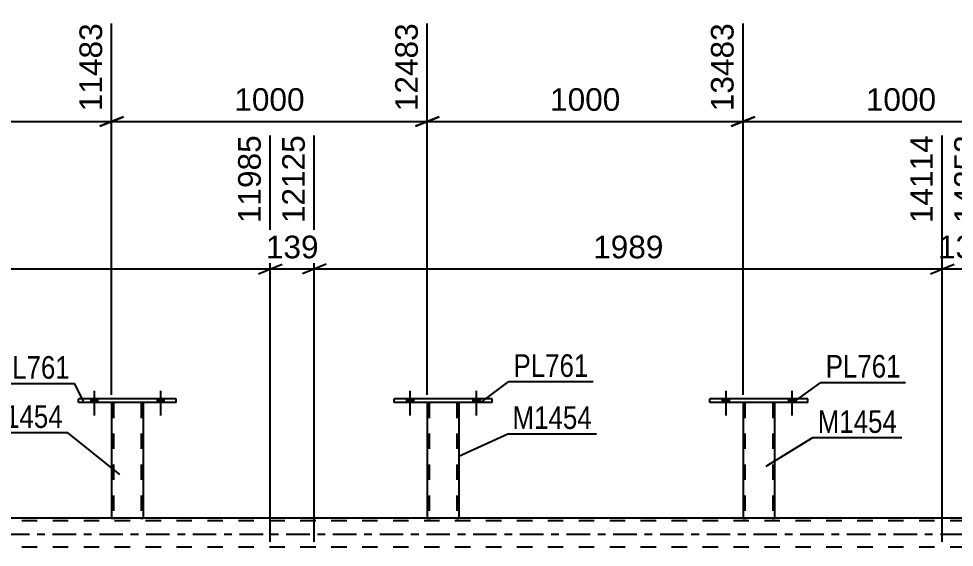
# Model space of a CAD drawing. Header units: millimetres. Extents: x 0 to 841, y 0 to 594.
# Drawn here: x 526.8 to 645.4, y 433.3 to 500.2 of the extents above; entities that cross this region are included whole.
import ezdxf

# ---------------------------------------------------------------- set-up
doc = ezdxf.new("R2010")
doc.units = ezdxf.units.MM
doc.linetypes.add('DXK_LINE_DOT2', pattern=[3.9198, 1.9599, -1.9599])
doc.linetypes.add('DXK_LINE_DOT3', pattern=[5.9187, 2.979, -0.9799, 0.9799, -0.9799])
doc.styles.add('Arial', font='ARIAL.TTF', dxfattribs={"height": 0.2})
doc.styles.add('Arial Narrow', font='ARIALN.TTF', dxfattribs={"height": 0.2})

# ---------------------------------------------------------------- blocks, each defined once
blk = doc.blocks.new('Bolt-318886728-3938 - 3866')
at = {"linetype": 'Continuous'}
for points in [[(615.95, 451.61), (616.83, 451.61), (616.83, 452.09), (615.95, 452.09)], [(624.35, 451.61), (625.23, 451.61), (625.23, 452.09), (624.35, 452.09)]]:
    blk.add_hatch(color=1, dxfattribs=at).paths.add_polyline_path(points)
at = {"color": 1, "linetype": 'Continuous'}
for p, q in [((616.39, 453.09), (616.39, 449.97)), ((624.79, 453.09), (624.79, 449.97)), ((615.95, 452.09), (615.95, 451.61)), ((616.83, 452.09), (616.83, 451.61)), ((624.35, 452.09), (624.35, 451.61)), ((625.23, 452.09), (625.23, 451.61))]:
    blk.add_line(p, q, dxfattribs=at)
blk = doc.blocks.new('Part-318886728-3874 - 3866')
at = {"color": 7, "linetype": 'DXK_LINE_DOT2'}
for p, q in [((764.37, 436.65), (79.27, 436.65)), ((764.37, 436.97), (98.59, 436.97)), ((542.59, 436.97), (538.59, 436.97)), ((582.59, 436.97), (578.59, 436.97)), ((622.59, 436.97), (618.59, 436.97)), ((764.37, 433.29), (79.27, 433.29))]:
    blk.add_line(p, q, dxfattribs=at)
at = {"color": 2, "linetype": 'Continuous'}
for p, q in [((538.59, 436.97), (502.59, 436.97)), ((578.59, 436.97), (542.59, 436.97)), ((618.59, 436.97), (582.59, 436.97)), ((658.59, 436.97), (622.59, 436.97))]:
    blk.add_line(p, q, dxfattribs=at)
at = {"color": 7, "linetype": 'DXK_LINE_DOT3'}
blk.add_line((69.47, 434.97), (764.37, 434.97), dxfattribs=at)
blk = doc.blocks.new('Part-318886728-4129 - 3866')
at = {"color": 2, "linetype": 'Continuous'}
for p, q in [((534.39, 451.61), (534.39, 452.09)), ((546.79, 452.09), (534.39, 452.09)), ((546.79, 451.61), (534.39, 451.61)), ((546.79, 451.61), (546.79, 452.09))]:
    blk.add_line(p, q, dxfattribs=at)
blk = doc.blocks.new('Bolt-318886728-3937 - 3866')
at = {"linetype": 'Continuous'}
for points in [[(615.95, 451.61), (616.83, 451.61), (616.83, 452.09), (615.95, 452.09)], [(624.35, 451.61), (625.23, 451.61), (625.23, 452.09), (624.35, 452.09)]]:
    blk.add_hatch(color=1, dxfattribs=at).paths.add_polyline_path(points)
at = {"color": 1, "linetype": 'Continuous'}
for p, q in [((616.39, 453.09), (616.39, 449.97)), ((624.79, 453.09), (624.79, 449.97)), ((615.95, 452.09), (615.95, 451.61)), ((616.83, 452.09), (616.83, 451.61)), ((624.35, 452.09), (624.35, 451.61)), ((625.23, 452.09), (625.23, 451.61))]:
    blk.add_line(p, q, dxfattribs=at)
blk = doc.blocks.new('Part-318886728-4243 - 3866')
at = {"color": 2, "linetype": 'Continuous'}
for p, q in [((614.39, 451.61), (614.39, 452.09)), ((626.79, 452.09), (614.39, 452.09)), ((626.79, 451.61), (614.39, 451.61)), ((626.79, 451.61), (626.79, 452.09))]:
    blk.add_line(p, q, dxfattribs=at)
blk = doc.blocks.new('Part-318886728-4124 - 3866')
at = {"color": 7, "linetype": 'DXK_LINE_DOT2'}
for p, q in [((578.59, 451.62), (578.59, 451.62)), ((578.59, 451.62), (578.59, 451.61)), ((578.59, 451.61), (578.59, 451.62)), ((578.63, 451.62), (578.59, 451.62)), ((578.59, 451.62), (578.63, 451.62)), ((578.74, 451.62), (578.63, 451.62)), ((578.63, 451.62), (578.74, 451.62)), ((578.89, 451.62), (578.74, 451.62)), ((578.74, 451.62), (578.89, 451.62)), ((578.83, 451.62), (578.83, 451.62)), ((578.83, 451.62), (578.83, 436.97)), ((578.85, 451.62), (578.83, 451.62)), ((578.83, 451.62), (578.85, 451.62)), ((578.91, 451.62), (578.85, 451.62)), ((578.85, 451.62), (578.91, 451.62)), ((582.3, 451.62), (578.89, 451.62)), ((582.3, 451.62), (578.89, 451.62)), ((582.21, 451.62), (578.91, 451.62)), ((578.91, 451.62), (578.98, 451.62)), ((582.28, 451.62), (578.98, 451.62)), ((582.28, 451.62), (582.21, 451.62)), ((582.34, 451.62), (582.28, 451.62)), ((582.28, 451.62), (582.34, 451.62)), ((582.3, 451.62), (582.45, 451.62)), ((582.45, 451.62), (582.3, 451.62)), ((582.35, 451.62), (582.34, 451.62)), ((582.34, 451.62), (582.35, 451.62)), ((582.35, 451.62), (582.35, 451.62)), ((582.35, 451.62), (582.35, 436.97)), ((582.45, 451.62), (582.56, 451.62)), ((582.56, 451.62), (582.45, 451.62)), ((582.56, 451.62), (582.59, 451.62)), ((582.59, 451.62), (582.56, 451.62)), ((582.59, 451.62), (582.59, 451.62)), ((582.59, 451.62), (582.59, 451.61)), ((582.59, 451.61), (582.59, 451.62)), ((578.59, 436.97), (578.63, 436.97)), ((578.63, 436.97), (578.74, 436.97)), ((578.74, 436.97), (578.89, 436.97)), ((578.85, 436.97), (578.83, 436.97)), ((578.83, 436.97), (578.85, 436.97)), ((578.91, 436.97), (578.85, 436.97)), ((578.85, 436.97), (578.89, 436.97)), ((582.3, 436.97), (578.89, 436.97)), ((578.89, 436.97), (578.91, 436.97)), ((582.21, 436.97), (578.91, 436.97)), ((578.91, 436.97), (578.98, 436.97)), ((582.28, 436.97), (578.98, 436.97)), ((582.28, 436.97), (582.21, 436.97)), ((582.34, 436.97), (582.28, 436.97)), ((582.28, 436.97), (582.34, 436.97)), ((582.3, 436.97), (582.45, 436.97)), ((582.35, 436.97), (582.34, 436.97)), ((582.34, 436.97), (582.35, 436.97)), ((582.45, 436.97), (582.56, 436.97)), ((582.56, 436.97), (582.59, 436.97))]:
    blk.add_line(p, q, dxfattribs=at)
at = {"color": 2, "linetype": 'Continuous'}
for p, q in [((578.59, 451.61), (578.59, 436.97)), ((582.59, 451.61), (582.59, 436.97)), ((578.63, 436.97), (578.59, 436.97)), ((578.74, 436.97), (578.63, 436.97)), ((578.89, 436.97), (578.74, 436.97)), ((582.3, 436.97), (578.89, 436.97)), ((582.45, 436.97), (582.3, 436.97)), ((582.56, 436.97), (582.45, 436.97)), ((582.59, 436.97), (582.56, 436.97))]:
    blk.add_line(p, q, dxfattribs=at)
blk = doc.blocks.new('Part-318886728-4134 - 3866')
at = {"color": 7, "linetype": 'DXK_LINE_DOT2'}
for p, q in [((538.59, 451.62), (538.59, 451.62)), ((538.59, 451.62), (538.59, 451.61)), ((538.59, 451.61), (538.59, 451.62)), ((538.63, 451.62), (538.59, 451.62)), ((538.59, 451.62), (538.63, 451.62)), ((538.73, 451.62), (538.63, 451.62)), ((538.63, 451.62), (538.73, 451.62)), ((538.89, 451.62), (538.73, 451.62)), ((538.73, 451.62), (538.89, 451.62)), ((538.83, 451.62), (538.83, 451.62)), ((538.83, 451.62), (538.83, 436.97)), ((538.85, 451.62), (538.83, 451.62)), ((538.83, 451.62), (538.85, 451.62)), ((538.9, 451.62), (538.85, 451.62)), ((538.85, 451.62), (538.9, 451.62)), ((542.29, 451.62), (538.89, 451.62)), ((542.29, 451.62), (538.89, 451.62)), ((542.2, 451.62), (538.9, 451.62)), ((538.9, 451.62), (538.98, 451.62)), ((542.28, 451.62), (538.98, 451.62)), ((542.28, 451.62), (542.2, 451.62)), ((542.33, 451.62), (542.28, 451.62)), ((542.28, 451.62), (542.33, 451.62)), ((542.29, 451.62), (542.45, 451.62)), ((542.45, 451.62), (542.29, 451.62)), ((542.35, 451.62), (542.33, 451.62)), ((542.33, 451.62), (542.35, 451.62)), ((542.35, 451.62), (542.35, 451.62)), ((542.35, 451.62), (542.35, 436.97)), ((542.45, 451.62), (542.55, 451.62)), ((542.55, 451.62), (542.45, 451.62)), ((542.55, 451.62), (542.59, 451.62)), ((542.59, 451.62), (542.55, 451.62)), ((542.59, 451.62), (542.59, 451.62)), ((542.59, 451.62), (542.59, 451.61)), ((542.59, 451.61), (542.59, 451.62)), ((538.59, 436.97), (538.63, 436.97)), ((538.63, 436.97), (538.73, 436.97)), ((538.73, 436.97), (538.89, 436.97)), ((538.85, 436.97), (538.83, 436.97)), ((538.83, 436.97), (538.85, 436.97)), ((538.9, 436.97), (538.85, 436.97)), ((538.85, 436.97), (538.89, 436.97)), ((542.29, 436.97), (538.89, 436.97)), ((538.89, 436.97), (538.9, 436.97)), ((542.2, 436.97), (538.9, 436.97)), ((538.9, 436.97), (538.98, 436.97)), ((542.28, 436.97), (538.98, 436.97)), ((542.28, 436.97), (542.2, 436.97)), ((542.33, 436.97), (542.28, 436.97)), ((542.28, 436.97), (542.33, 436.97)), ((542.29, 436.97), (542.45, 436.97)), ((542.35, 436.97), (542.33, 436.97)), ((542.33, 436.97), (542.35, 436.97)), ((542.45, 436.97), (542.55, 436.97)), ((542.55, 436.97), (542.59, 436.97))]:
    blk.add_line(p, q, dxfattribs=at)
at = {"color": 2, "linetype": 'Continuous'}
for p, q in [((538.59, 451.61), (538.59, 436.97)), ((542.59, 451.61), (542.59, 436.97)), ((538.63, 436.97), (538.59, 436.97)), ((538.73, 436.97), (538.63, 436.97)), ((538.89, 436.97), (538.73, 436.97)), ((542.29, 436.97), (538.89, 436.97)), ((542.45, 436.97), (542.29, 436.97)), ((542.55, 436.97), (542.45, 436.97)), ((542.59, 436.97), (542.55, 436.97))]:
    blk.add_line(p, q, dxfattribs=at)
blk = doc.blocks.new('Part-318886728-4180 - 3866')
at = {"color": 7, "linetype": 'DXK_LINE_DOT2'}
for p, q in [((618.59, 451.62), (618.59, 451.62)), ((618.59, 451.62), (618.59, 451.61)), ((618.59, 451.61), (618.59, 451.62)), ((618.63, 451.62), (618.59, 451.62)), ((618.59, 451.62), (618.63, 451.62)), ((618.73, 451.62), (618.63, 451.62)), ((618.63, 451.62), (618.73, 451.62)), ((618.89, 451.62), (618.73, 451.62)), ((618.73, 451.62), (618.89, 451.62)), ((618.83, 451.62), (618.83, 451.62)), ((618.83, 451.62), (618.83, 436.97)), ((618.85, 451.62), (618.83, 451.62)), ((618.83, 451.62), (618.85, 451.62)), ((618.9, 451.62), (618.85, 451.62)), ((618.85, 451.62), (618.9, 451.62)), ((622.29, 451.62), (618.89, 451.62)), ((622.29, 451.62), (618.89, 451.62)), ((622.2, 451.62), (618.9, 451.62)), ((618.9, 451.62), (618.98, 451.62)), ((622.28, 451.62), (618.98, 451.62)), ((622.28, 451.62), (622.2, 451.62)), ((622.33, 451.62), (622.28, 451.62)), ((622.28, 451.62), (622.33, 451.62)), ((622.29, 451.62), (622.45, 451.62)), ((622.45, 451.62), (622.29, 451.62)), ((622.35, 451.62), (622.33, 451.62)), ((622.33, 451.62), (622.35, 451.62)), ((622.35, 451.62), (622.35, 451.62)), ((622.35, 451.62), (622.35, 436.97)), ((622.45, 451.62), (622.55, 451.62)), ((622.55, 451.62), (622.45, 451.62)), ((622.55, 451.62), (622.59, 451.62)), ((622.59, 451.62), (622.55, 451.62)), ((622.59, 451.62), (622.59, 451.62)), ((622.59, 451.62), (622.59, 451.61)), ((622.59, 451.61), (622.59, 451.62)), ((618.59, 436.97), (618.63, 436.97)), ((618.63, 436.97), (618.73, 436.97)), ((618.73, 436.97), (618.89, 436.97)), ((618.85, 436.97), (618.83, 436.97)), ((618.83, 436.97), (618.85, 436.97)), ((618.9, 436.97), (618.85, 436.97)), ((618.85, 436.97), (618.89, 436.97)), ((622.29, 436.97), (618.89, 436.97)), ((618.89, 436.97), (618.9, 436.97)), ((622.2, 436.97), (618.9, 436.97)), ((618.9, 436.97), (618.98, 436.97)), ((622.28, 436.97), (618.98, 436.97)), ((622.28, 436.97), (622.2, 436.97)), ((622.33, 436.97), (622.28, 436.97)), ((622.28, 436.97), (622.33, 436.97)), ((622.29, 436.97), (622.45, 436.97)), ((622.35, 436.97), (622.33, 436.97)), ((622.33, 436.97), (622.35, 436.97)), ((622.45, 436.97), (622.55, 436.97)), ((622.55, 436.97), (622.59, 436.97))]:
    blk.add_line(p, q, dxfattribs=at)
at = {"color": 2, "linetype": 'Continuous'}
for p, q in [((618.59, 451.61), (618.59, 436.97)), ((622.59, 451.61), (622.59, 436.97)), ((618.63, 436.97), (618.59, 436.97)), ((618.73, 436.97), (618.63, 436.97)), ((618.89, 436.97), (618.73, 436.97)), ((622.29, 436.97), (618.89, 436.97)), ((622.45, 436.97), (622.29, 436.97)), ((622.55, 436.97), (622.45, 436.97)), ((622.59, 436.97), (622.55, 436.97))]:
    blk.add_line(p, q, dxfattribs=at)
blk = doc.blocks.new('Part-318886728-4185 - 3866')
at = {"color": 2, "linetype": 'Continuous'}
for p, q in [((574.39, 451.61), (574.39, 452.09)), ((586.79, 452.09), (574.39, 452.09)), ((586.79, 451.61), (574.39, 451.61)), ((586.79, 451.61), (586.79, 452.09))]:
    blk.add_line(p, q, dxfattribs=at)
blk = doc.blocks.new('Bolt-318886728-4259 - 3866')
at = {"linetype": 'Continuous'}
for points in [[(575.95, 451.61), (576.83, 451.61), (576.83, 452.09), (575.95, 452.09)], [(584.35, 451.61), (585.23, 451.61), (585.23, 452.09), (584.35, 452.09)]]:
    blk.add_hatch(color=1, dxfattribs=at).paths.add_polyline_path(points)
at = {"color": 1, "linetype": 'Continuous'}
for p, q in [((576.39, 453.09), (576.39, 449.97)), ((584.79, 453.09), (584.79, 449.97)), ((575.95, 452.09), (575.95, 451.61)), ((576.83, 452.09), (576.83, 451.61)), ((584.35, 452.09), (584.35, 451.61)), ((585.23, 452.09), (585.23, 451.61))]:
    blk.add_line(p, q, dxfattribs=at)
blk = doc.blocks.new('Bolt-318886728-4260 - 3866')
at = {"linetype": 'Continuous'}
for points in [[(575.95, 451.61), (576.83, 451.61), (576.83, 452.09), (575.95, 452.09)], [(584.35, 451.61), (585.23, 451.61), (585.23, 452.09), (584.35, 452.09)]]:
    blk.add_hatch(color=1, dxfattribs=at).paths.add_polyline_path(points)
at = {"color": 1, "linetype": 'Continuous'}
for p, q in [((576.39, 453.09), (576.39, 449.97)), ((584.79, 453.09), (584.79, 449.97)), ((575.95, 452.09), (575.95, 451.61)), ((576.83, 452.09), (576.83, 451.61)), ((584.35, 452.09), (584.35, 451.61)), ((585.23, 452.09), (585.23, 451.61))]:
    blk.add_line(p, q, dxfattribs=at)
blk = doc.blocks.new('Bolt-318886728-4261 - 3866')
at = {"linetype": 'Continuous'}
for points in [[(535.95, 451.61), (536.83, 451.61), (536.83, 452.09), (535.95, 452.09)], [(544.35, 451.61), (545.23, 451.61), (545.23, 452.09), (544.35, 452.09)]]:
    blk.add_hatch(color=1, dxfattribs=at).paths.add_polyline_path(points)
at = {"color": 1, "linetype": 'Continuous'}
for p, q in [((536.39, 453.09), (536.39, 449.97)), ((544.79, 453.09), (544.79, 449.97)), ((535.95, 452.09), (535.95, 451.61)), ((536.83, 452.09), (536.83, 451.61)), ((544.35, 452.09), (544.35, 451.61)), ((545.23, 452.09), (545.23, 451.61))]:
    blk.add_line(p, q, dxfattribs=at)
blk = doc.blocks.new('Bolt-318886728-4324 - 3866')
at = {"linetype": 'Continuous'}
for points in [[(535.95, 451.61), (536.83, 451.61), (536.83, 452.09), (535.95, 452.09)], [(544.35, 451.61), (545.23, 451.61), (545.23, 452.09), (544.35, 452.09)]]:
    blk.add_hatch(color=1, dxfattribs=at).paths.add_polyline_path(points)
at = {"color": 1, "linetype": 'Continuous'}
for p, q in [((536.39, 453.09), (536.39, 449.97)), ((544.79, 453.09), (544.79, 449.97)), ((535.95, 452.09), (535.95, 451.61)), ((536.83, 452.09), (536.83, 451.61)), ((544.35, 452.09), (544.35, 451.61)), ((545.23, 452.09), (545.23, 451.61))]:
    blk.add_line(p, q, dxfattribs=at)
blk = doc.blocks.new('StraightDimension-318886728-4934 - 3866')
at = {"color": 7, "linetype": 'Continuous'}
for p, q in [((643.83, 433.97), (643.83, 485.46)), ((649.4, 433.97), (649.4, 485.46)), ((642.33, 467.94), (645.33, 469.14)), ((643.83, 468.54), (649.4, 468.54)), ((650.9, 469.14), (647.9, 467.94))]:
    blk.add_line(p, q, dxfattribs=at)
at = {"color": 0}
blk.add_wipeout([(650.55, 469.29), (650.55, 473.49), (642.68, 473.49), (642.68, 469.29)], dxfattribs=at)
at = {"color": 3, "style": 'Arial'}
blk.add_text('139', height=2.865, dxfattribs=at).set_placement((643.28, 469.89))
at = {"color": 0, "linetype": 'Continuous'}
blk.add_wipeout([(648.8, 486.06), (644.6, 486.06), (644.6, 473.74), (648.8, 473.74)], dxfattribs=at)
at = {"color": 3, "linetype": 'Continuous', "style": 'Arial'}
blk.add_text('14253', height=2.865, rotation=90.0002, dxfattribs=at).set_placement((648.2, 474.34))
blk = doc.blocks.new('StraightDimension-318886728-4976 - 3866')
at = {"color": 7, "linetype": 'Continuous'}
for p, q in [((558.69, 433.97), (558.69, 485.46)), ((479.13, 433.97), (479.13, 483.24)), ((480.63, 469.14), (477.63, 467.94)), ((479.13, 468.54), (558.69, 468.54)), ((557.19, 467.94), (560.19, 469.14))]:
    blk.add_line(p, q, dxfattribs=at)
at = {"color": 0, "linetype": 'Continuous'}
blk.add_wipeout([(558.09, 486.06), (553.89, 486.06), (553.89, 473.74), (558.09, 473.74)], dxfattribs=at)
at = {"color": 0}
blk.add_wipeout([(523.96, 469.29), (523.96, 473.49), (513.87, 473.49), (513.87, 469.29)], dxfattribs=at)
at = {"color": 3, "linetype": 'Continuous', "style": 'Arial'}
blk.add_text('11985', height=2.865, rotation=90.0002, dxfattribs=at).set_placement((557.49, 474.34))
at = {"color": 3, "style": 'Arial'}
blk.add_text('1989', height=2.865, dxfattribs=at).set_placement((514.47, 469.89))
blk = doc.blocks.new('StraightDimension-318886728-4386 - 3866')
at = {"color": 7, "linetype": 'Continuous'}
for p, q in [((618.59, 452.62), (618.59, 499.63)), ((658.59, 452.62), (658.59, 499.63)), ((620.09, 487.82), (617.09, 486.62)), ((618.59, 487.22), (658.59, 487.22)), ((657.09, 486.62), (660.09, 487.82))]:
    blk.add_line(p, q, dxfattribs=at)
at = {"color": 0}
blk.add_wipeout([(643.64, 487.97), (643.64, 492.17), (633.54, 492.17), (633.54, 487.97)], dxfattribs=at)
at = {"color": 3, "style": 'Arial'}
blk.add_text('1000', height=2.865, dxfattribs=at).set_placement((634.14, 488.57))
at = {"color": 0, "linetype": 'Continuous'}
blk.add_wipeout([(657.99, 500.23), (653.79, 500.23), (653.79, 487.92), (657.99, 487.92)], dxfattribs=at)
at = {"color": 3, "linetype": 'Continuous', "style": 'Arial'}
blk.add_text('14483', height=2.865, rotation=90.0002, dxfattribs=at).set_placement((657.39, 488.52))
blk = doc.blocks.new('StraightDimension-318886728-4394 - 3866')
at = {"color": 7, "linetype": 'Continuous'}
for p, q in [((578.59, 452.62), (578.59, 499.63)), ((618.59, 452.62), (618.59, 499.63)), ((580.09, 487.82), (577.09, 486.62)), ((578.59, 487.22), (618.59, 487.22)), ((617.09, 486.62), (620.09, 487.82))]:
    blk.add_line(p, q, dxfattribs=at)
at = {"color": 0}
blk.add_wipeout([(603.64, 487.97), (603.64, 492.17), (593.54, 492.17), (593.54, 487.97)], dxfattribs=at)
at = {"color": 3, "style": 'Arial'}
blk.add_text('1000', height=2.865, dxfattribs=at).set_placement((594.14, 488.57))
at = {"color": 0, "linetype": 'Continuous'}
blk.add_wipeout([(617.99, 500.23), (613.79, 500.23), (613.79, 487.92), (617.99, 487.92)], dxfattribs=at)
at = {"color": 3, "linetype": 'Continuous', "style": 'Arial'}
blk.add_text('13483', height=2.865, rotation=90.0002, dxfattribs=at).set_placement((617.39, 488.52))
blk = doc.blocks.new('StraightDimension-318886728-4402 - 3866')
at = {"color": 7, "linetype": 'Continuous'}
for p, q in [((538.59, 452.62), (538.59, 499.63)), ((578.59, 452.62), (578.59, 499.63)), ((540.09, 487.82), (537.09, 486.62)), ((538.59, 487.22), (578.59, 487.22)), ((577.09, 486.62), (580.09, 487.82))]:
    blk.add_line(p, q, dxfattribs=at)
at = {"color": 0}
blk.add_wipeout([(563.64, 487.97), (563.64, 492.17), (553.54, 492.17), (553.54, 487.97)], dxfattribs=at)
at = {"color": 3, "style": 'Arial'}
blk.add_text('1000', height=2.865, dxfattribs=at).set_placement((554.14, 488.57))
at = {"color": 0, "linetype": 'Continuous'}
blk.add_wipeout([(577.99, 500.23), (573.79, 500.23), (573.79, 487.92), (577.99, 487.92)], dxfattribs=at)
at = {"color": 3, "linetype": 'Continuous', "style": 'Arial'}
blk.add_text('12483', height=2.865, rotation=90.0002, dxfattribs=at).set_placement((577.39, 488.52))
blk = doc.blocks.new('StraightDimension-318886728-4410 - 3866')
at = {"color": 7, "linetype": 'Continuous'}
for p, q in [((498.59, 452.62), (498.59, 499.63)), ((538.59, 452.62), (538.59, 499.63)), ((500.09, 487.82), (497.09, 486.62)), ((498.59, 487.22), (538.59, 487.22)), ((537.09, 486.62), (540.09, 487.82))]:
    blk.add_line(p, q, dxfattribs=at)
at = {"color": 0}
blk.add_wipeout([(523.64, 487.97), (523.64, 492.17), (513.54, 492.17), (513.54, 487.97)], dxfattribs=at)
at = {"color": 3, "style": 'Arial'}
blk.add_text('1000', height=2.865, dxfattribs=at).set_placement((514.14, 488.57))
at = {"color": 0, "linetype": 'Continuous'}
blk.add_wipeout([(537.99, 500.23), (533.79, 500.23), (533.79, 487.92), (537.99, 487.92)], dxfattribs=at)
at = {"color": 3, "linetype": 'Continuous', "style": 'Arial'}
blk.add_text('11483', height=2.865, rotation=90.0002, dxfattribs=at).set_placement((537.39, 488.52))
blk = doc.blocks.new('StraightDimension-318886728-4948 - 3866')
at = {"color": 7, "linetype": 'Continuous'}
for p, q in [((564.27, 433.97), (564.27, 485.46)), ((643.83, 433.97), (643.83, 485.46)), ((565.77, 469.14), (562.77, 467.94)), ((564.27, 468.54), (643.83, 468.54)), ((642.33, 467.94), (645.33, 469.14))]:
    blk.add_line(p, q, dxfattribs=at)
at = {"color": 0, "linetype": 'Continuous'}
blk.add_wipeout([(643.23, 486.06), (639.03, 486.06), (639.03, 473.74), (643.23, 473.74)], dxfattribs=at)
at = {"color": 0}
blk.add_wipeout([(609.09, 469.29), (609.09, 473.49), (599, 473.49), (599, 469.29)], dxfattribs=at)
at = {"color": 3, "linetype": 'Continuous', "style": 'Arial'}
blk.add_text('14114', height=2.865, rotation=90.0002, dxfattribs=at).set_placement((642.63, 474.34))
at = {"color": 3, "style": 'Arial'}
blk.add_text('1989', height=2.865, dxfattribs=at).set_placement((599.6, 469.89))
blk = doc.blocks.new('StraightDimension-318886728-4962 - 3866')
at = {"color": 7, "linetype": 'Continuous'}
for p, q in [((558.69, 433.97), (558.69, 485.46)), ((564.27, 433.97), (564.27, 485.46)), ((557.19, 467.94), (560.19, 469.14)), ((558.69, 468.54), (564.27, 468.54)), ((565.77, 469.14), (562.77, 467.94))]:
    blk.add_line(p, q, dxfattribs=at)
at = {"color": 0}
blk.add_wipeout([(565.42, 469.29), (565.42, 473.49), (557.54, 473.49), (557.54, 469.29)], dxfattribs=at)
at = {"color": 3, "style": 'Arial'}
blk.add_text('139', height=2.865, dxfattribs=at).set_placement((558.14, 469.89))
at = {"color": 0, "linetype": 'Continuous'}
blk.add_wipeout([(563.67, 486.06), (559.47, 486.06), (559.47, 473.74), (563.67, 473.74)], dxfattribs=at)
at = {"color": 3, "linetype": 'Continuous', "style": 'Arial'}
blk.add_text('12125', height=2.865, rotation=90.0002, dxfattribs=at).set_placement((563.07, 474.34))
blk = doc.blocks.new('Mark-318886728-4125 - 3866')
at = {"color": 30, "linetype": 'Continuous'}
for p in [(523.21, 454.04), (535.03, 451.79)]:
    blk.add_line(p, (533.91, 454.04), dxfattribs=at)
at = {"color": 0}
blk.add_wipeout([(533.31, 454.64), (533.31, 457.64), (523.81, 457.64), (523.81, 454.64)], dxfattribs=at)
blk.add_wipeout([(533.31, 454.64), (533.31, 457.64), (523.81, 457.64), (523.81, 454.64)], dxfattribs=at)
at = {"color": 3, "style": 'Arial Narrow'}
blk.add_text('PL761', height=2.863, dxfattribs=at).set_placement((523.81, 454.64))
blk = doc.blocks.new('Mark-318886728-4120 - 3866')
at = {"color": 30, "linetype": 'Continuous'}
for p, q in [((582.59, 444.83), (588.79, 447.68)), ((588.79, 447.68), (600.04, 447.68))]:
    blk.add_line(p, q, dxfattribs=at)
at = {"color": 0}
blk.add_wipeout([(599.44, 448.28), (599.44, 451.28), (589.39, 451.28), (589.39, 448.28)], dxfattribs=at)
blk.add_wipeout([(599.44, 448.28), (599.44, 451.28), (589.39, 451.28), (589.39, 448.28)], dxfattribs=at)
at = {"color": 3, "style": 'Arial Narrow'}
blk.add_text('M1454', height=2.863, dxfattribs=at).set_placement((589.39, 448.28))
blk = doc.blocks.new('Mark-318886728-4130 - 3866')
at = {"color": 30, "linetype": 'Continuous'}
for p in [(521.77, 447.81), (539.66, 442.52)]:
    blk.add_line(p, (533.02, 447.81), dxfattribs=at)
at = {"color": 0}
blk.add_wipeout([(532.42, 448.41), (532.42, 451.41), (522.37, 451.41), (522.37, 448.41)], dxfattribs=at)
blk.add_wipeout([(532.42, 448.41), (532.42, 451.41), (522.37, 451.41), (522.37, 448.41)], dxfattribs=at)
at = {"color": 3, "style": 'Arial Narrow'}
blk.add_text('M1454', height=2.863, dxfattribs=at).set_placement((522.37, 448.41))
blk = doc.blocks.new('Mark-318886728-4176 - 3866')
at = {"color": 30, "linetype": 'Continuous'}
for p, q in [((621.51, 443.57), (627.45, 447.18)), ((627.45, 447.18), (638.71, 447.18))]:
    blk.add_line(p, q, dxfattribs=at)
at = {"color": 0}
blk.add_wipeout([(638.11, 447.78), (638.11, 450.78), (628.05, 450.78), (628.05, 447.78)], dxfattribs=at)
blk.add_wipeout([(638.11, 447.78), (638.11, 450.78), (628.05, 450.78), (628.05, 447.78)], dxfattribs=at)
at = {"color": 3, "style": 'Arial Narrow'}
blk.add_text('M1454', height=2.863, dxfattribs=at).set_placement((628.05, 447.78))
blk = doc.blocks.new('Mark-318886728-4181 - 3866')
at = {"color": 30, "linetype": 'Continuous'}
for p, q in [((585.37, 451.61), (588.91, 454.27)), ((588.91, 454.27), (599.61, 454.27))]:
    blk.add_line(p, q, dxfattribs=at)
at = {"color": 0}
blk.add_wipeout([(599.01, 454.87), (599.01, 457.87), (589.51, 457.87), (589.51, 454.87)], dxfattribs=at)
blk.add_wipeout([(599.01, 454.87), (599.01, 457.87), (589.51, 457.87), (589.51, 454.87)], dxfattribs=at)
at = {"color": 3, "style": 'Arial Narrow'}
blk.add_text('PL761', height=2.863, dxfattribs=at).set_placement((589.51, 454.87))
blk = doc.blocks.new('Mark-318886728-4239 - 3866')
at = {"color": 30, "linetype": 'Continuous'}
for p, q in [((624.93, 451.61), (628.46, 454.18)), ((628.46, 454.18), (639.17, 454.18))]:
    blk.add_line(p, q, dxfattribs=at)
at = {"color": 0}
blk.add_wipeout([(638.57, 454.78), (638.57, 457.78), (629.06, 457.78), (629.06, 454.78)], dxfattribs=at)
blk.add_wipeout([(638.57, 454.78), (638.57, 457.78), (629.06, 457.78), (629.06, 454.78)], dxfattribs=at)
at = {"color": 3, "style": 'Arial Narrow'}
blk.add_text('PL761', height=2.863, dxfattribs=at).set_placement((629.06, 454.78))

msp = doc.modelspace()

# ---------------------------------------------------------------- block references
for name in ['Bolt-318886728-4261 - 3866', 'Bolt-318886728-4324 - 3866', 'Bolt-318886728-4259 - 3866', 'Bolt-318886728-4260 - 3866', 'Bolt-318886728-3938 - 3866', 'Bolt-318886728-3937 - 3866', 'Part-318886728-4129 - 3866', 'Part-318886728-4134 - 3866', 'Part-318886728-4185 - 3866', 'Part-318886728-4124 - 3866', 'Part-318886728-4243 - 3866', 'Part-318886728-4180 - 3866', 'Part-318886728-3874 - 3866']:
    msp.add_blockref(name, (0, 0))

# ---------------------------------------------------------------- next in the draw order: block references
for name in ['StraightDimension-318886728-4976 - 3866', 'StraightDimension-318886728-4934 - 3866']:
    msp.add_blockref(name, (0, 0))

# ---------------------------------------------------------------- next in the draw order: block references
msp.add_blockref('StraightDimension-318886728-4386 - 3866', (0, 0))

# ---------------------------------------------------------------- next in the draw order: block references
msp.add_blockref('StraightDimension-318886728-4394 - 3866', (0, 0))

# ---------------------------------------------------------------- next in the draw order: block references
msp.add_blockref('StraightDimension-318886728-4402 - 3866', (0, 0))

# ---------------------------------------------------------------- next in the draw order: block references
for name in ['StraightDimension-318886728-4410 - 3866', 'StraightDimension-318886728-4948 - 3866']:
    msp.add_blockref(name, (0, 0))

# ---------------------------------------------------------------- next in the draw order: block references
for name in ['StraightDimension-318886728-4962 - 3866', 'Mark-318886728-4125 - 3866', 'Mark-318886728-4239 - 3866', 'Mark-318886728-4120 - 3866', 'Mark-318886728-4176 - 3866']:
    msp.add_blockref(name, (0, 0))

# ---------------------------------------------------------------- next in the draw order: block references
for name in ['Mark-318886728-4181 - 3866', 'Mark-318886728-4130 - 3866']:
    msp.add_blockref(name, (0, 0))

doc.saveas('drawing.dxf')
